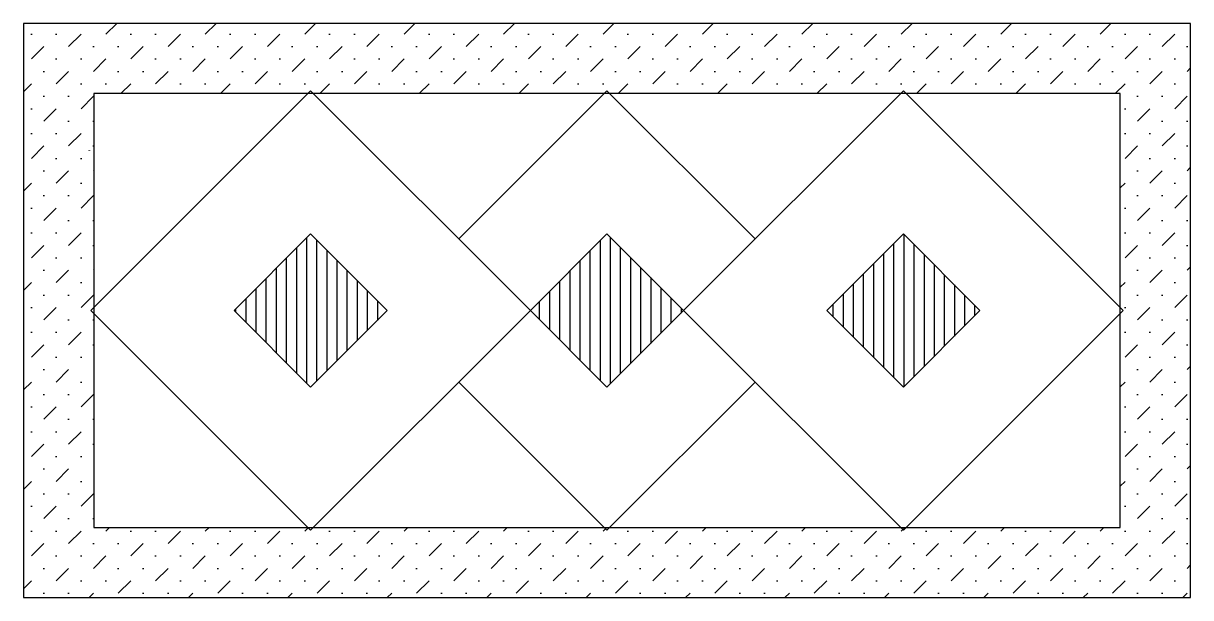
# Model space of a CAD drawing. Extents: x 2651 to 4311, y 5206 to 6023.
import ezdxf

# ---------------------------------------------------------------- set-up
doc = ezdxf.new("R2010")
doc.units = 0
doc.header["$LTSCALE"] = 1000
doc.header["$MEASUREMENT"] = 0
doc.layers.get('0').update_dxf_attribs({"linetype": 'CONTINUOUS'})
doc.layers.add('2D', color=7, linetype='CONTINUOUS')
doc.styles.add('DIM_FONT', font='SIMPLEX', dxfattribs={"width": 0.8})

# ---------------------------------------------------------------- blocks, each defined once
blk = doc.blocks.new('*X1')
at = {"color": 0}
for p, q in [((72034, 12480), (72063.8, 12480)), ((71974, 12420), (72123.8, 12420)), ((71914, 12360), (72183.8, 12360)), ((71854, 12300), (72243.8, 12300)), ((71734, 12180), (72363.8, 12180)), ((71794, 12240), (72303.8, 12240)), ((71674, 12120), (72423.8, 12120)), ((71614, 12060), (72483.8, 12060)), ((71635.7, 12000), (72462, 12000)), ((71695.7, 11940), (72402, 11940)), ((71755.7, 11880), (72342, 11880)), ((71815.7, 11820), (72282, 11820)), ((71875.7, 11760), (72222, 11760)), ((71935.7, 11700), (72162, 11700)), ((71995.7, 11640), (72102, 11640))]:
    blk.add_line(p, q, dxfattribs=at)
blk = doc.blocks.new('*X3')
at = {"color": 0}
for p, q in [((71990.5, 10680), (72107.2, 10680)), ((71930.5, 10620), (72167.2, 10620)), ((71870.5, 10560), (72227.2, 10560)), ((71810.5, 10500), (72287.2, 10500)), ((71690.5, 10380), (72407.2, 10380)), ((71750.5, 10440), (72347.2, 10440)), ((71630.5, 10320), (72467.2, 10320)), ((71619.2, 10260), (72478.6, 10260)), ((71679.2, 10200), (72418.6, 10200)), ((71739.2, 10140), (72358.6, 10140)), ((71799.2, 10080), (72298.6, 10080)), ((71859.2, 10020), (72238.6, 10020)), ((71919.2, 9960), (72178.6, 9960)), ((71979.2, 9900), (72118.6, 9900)), ((72039.2, 9840), (72058.6, 9840))]:
    blk.add_line(p, q, dxfattribs=at)
blk = doc.blocks.new('*X2')
at = {"color": 0}
for p, q in [((72017.4, 14220), (72080.3, 14220)), ((71957.4, 14160), (72140.3, 14160)), ((71897.4, 14100), (72200.3, 14100)), ((71777.4, 13980), (72320.3, 13980)), ((71837.4, 14040), (72260.3, 14040)), ((71717.4, 13920), (72380.3, 13920)), ((71657.4, 13860), (72440.3, 13860)), ((71597.4, 13800), (72500.3, 13800)), ((71652.3, 13740), (72445.4, 13740)), ((71712.3, 13680), (72385.4, 13680)), ((71772.3, 13620), (72325.4, 13620)), ((71832.3, 13560), (72265.4, 13560)), ((71892.3, 13500), (72205.4, 13500)), ((71952.3, 13440), (72145.4, 13440)), ((72012.3, 13380), (72085.4, 13380))]:
    blk.add_line(p, q, dxfattribs=at)
blk = doc.blocks.new('U_B86BZK')
h = blk.add_hatch()
h.set_pattern_fill('MUDST', color=2, scale=100, angle=45, style=0)
h.set_pattern_definition([(45, (-17190.034, -5783.31), (17.67767, 53.03301), [25, -25, 0, -25, 0, -25])])
h.paths.add_polyline_path([(901.3, 315.1), (-559, 315.1), (-559, -302.1), (901.3, -302.1)], flags=16)
h.paths.add_polyline_path([(1001.3, 415.1), (-659, 415.1), (-659, -402.1), (1001.3, -402.1)])
at = {"layer": '2D', "color": 2}
for points in [[(1001.3, 415.1), (-659, 415.1), (-659, -402.1), (1001.3, -402.1)], [(-250.4, -306.1), (62.2, 6.5), (-250.4, 319.1), (-563, 6.5)], [(592.7, -306.1), (905.3, 6.5), (592.7, 319.1), (280.1, 6.5)], [(901.3, 315.1), (-559, 315.1), (-559, -302.1), (901.3, -302.1)], [(-250.4, -102.5), (-141.5, 6.5), (-250.4, 115.4), (-359.4, 6.5)], [(171.1, -102.5), (280.1, 6.5), (171.1, 115.4), (62.2, 6.5)], [(592.7, -102.5), (701.7, 6.5), (592.7, 115.4), (483.8, 6.5)]]:
    blk.add_lwpolyline(points, close=True, dxfattribs=at)
for points in [[(381.9, 108.3), (171.1, 319.1), (-39.6, 108.3)], [(-39.6, -95.3), (171.1, -306.1)], [(171.1, -306.1), (381.9, -95.3)]]:
    blk.add_lwpolyline(points, dxfattribs=at)
at = {"layer": '2D', "color": 2, "xscale": 0.24, "yscale": 0.24, "zscale": 0.24, "rotation": 270}
for name in ['*X3', '*X1', '*X2']:
    blk.add_blockref(name, (-2718.7, 17298.2), dxfattribs=at)
at = {"color": 4, "flags": 9}
for tag in ['XSIZE', 'YSIZE']:
    blk.add_attdef(tag, (0, 0), '', height=0.5, dxfattribs=at)

msp = doc.modelspace()

# ---------------------------------------------------------------- block references
at = {"color": 4}
msp.add_blockref('U_B86BZK', (3309.7, 5608), dxfattribs=at)

# ---------------------------------------------------------------- texts
at = {"color": 4, "style": 'DIM_FONT', "width": 0.8, "flags": 9}
for tag, s in [('YSIZE', '500'), ('XSIZE', '1500')]:
    msp.add_attdef(tag, (2743.7, 5842.1), s, height=0.5, dxfattribs=at)

doc.saveas('drawing.dxf')
